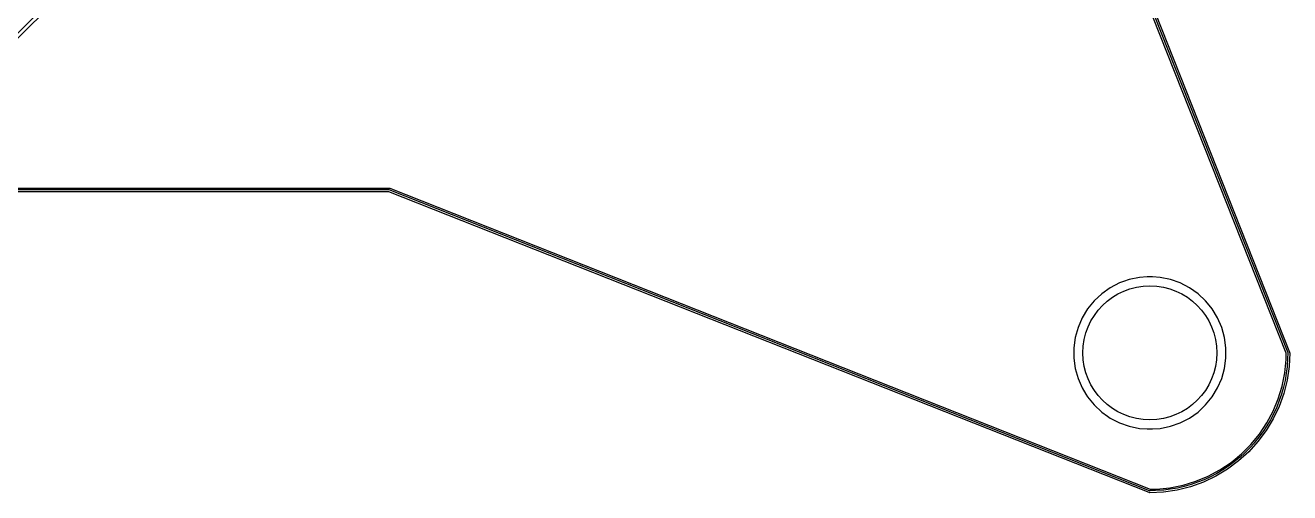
# Model space of a CAD drawing. Extents: x 103 to 225, y -154 to -79.
# Drawn here: x 189.77 to 224.68, y -153.91 to -141.01 of the extents above; entities that cross this region are included whole.
import ezdxf

# ---------------------------------------------------------------- set-up
doc = ezdxf.new("R2010")
doc.units = 0
doc.layers.add('BLACK', color=7, linetype='CONTINUOUS')

msp = doc.modelspace()

# ---------------------------------------------------------------- linework, layer by layer
at = {"layer": 'BLACK', "linetype": 'CONTINUOUS'}
for p, q in [((224.575, -150.06), (216.269, -129.068)), ((216.315, -129.051), (224.621, -150.04)), ((216.365, -129.04), (224.671, -150.032)), ((197.23, -133.55), (189.289, -141.492)), ((189.389, -141.534), (192.372, -138.55)), ((128.315, -145.5), (199.815, -145.5)), ((199.815, -145.549), (128.315, -145.549)), ((199.815, -145.5), (199.824, -145.504)), ((199.815, -145.55), (199.815, -145.549)), ((199.815, -145.549), (199.815, -145.549)), ((199.815, -145.549), (199.815, -145.549)), ((211.551, -150.194), (199.815, -145.55)), ((199.815, -145.55), (199.815, -145.55)), ((199.824, -145.504), (199.833, -145.504)), ((199.833, -145.504), (220.825, -153.81)), ((199.805, -145.6), (128.325, -145.6)), ((220.797, -153.906), (199.805, -145.6)), ((220.528, -147.964), (220.247, -148.023)), ((220.743, -147.95), (220.528, -147.964)), ((220.887, -147.95), (220.743, -147.95)), ((220.743, -147.95), (220.743, -147.95)), ((221.102, -147.964), (220.887, -147.95)), ((220.887, -147.95), (220.887, -147.95)), ((221.383, -148.023), (221.102, -147.964)), ((219.721, -148.251), (219.486, -148.417)), ((219.976, -148.119), (219.721, -148.251)), ((219.721, -148.251), (219.721, -148.251)), ((220.087, -148.079), (219.976, -148.119)), ((219.976, -148.119), (219.976, -148.119)), ((219.976, -148.119), (219.976, -148.119)), ((220.247, -148.023), (220.087, -148.079)), ((221.654, -148.119), (221.383, -148.023)), ((221.383, -148.023), (221.383, -148.023)), ((221.383, -148.023), (221.383, -148.023)), ((221.909, -148.251), (221.654, -148.119)), ((222.026, -148.334), (221.909, -148.251)), ((221.909, -148.251), (221.909, -148.251)), ((222.144, -148.417), (222.026, -148.334)), ((219.276, -148.613), (219.095, -148.836)), ((219.486, -148.417), (219.276, -148.613)), ((219.276, -148.613), (219.276, -148.613)), ((219.486, -148.417), (219.486, -148.417)), ((222.354, -148.613), (222.144, -148.417)), ((222.495, -148.786), (222.354, -148.613)), ((222.354, -148.613), (222.354, -148.613)), ((222.354, -148.613), (222.354, -148.613)), ((219.095, -148.836), (218.946, -149.081)), ((222.535, -148.836), (222.495, -148.786)), ((222.684, -149.081), (222.535, -148.836)), ((218.831, -149.345), (218.754, -149.622)), ((218.946, -149.081), (218.831, -149.345)), ((222.799, -149.345), (222.684, -149.081)), ((222.876, -149.622), (222.799, -149.345)), ((218.754, -149.622), (218.714, -149.906)), ((222.915, -149.906), (222.876, -149.622)), ((218.714, -149.906), (218.714, -150.194)), ((222.915, -150.194), (222.915, -149.906)), ((224.575, -150.235), (224.575, -150.06)), ((224.624, -150.061), (224.617, -150.203)), ((224.621, -150.04), (224.624, -150.061)), ((224.675, -150.05), (224.656, -150.428)), ((224.671, -150.032), (224.671, -150.039)), ((224.671, -150.039), (224.675, -150.05)), ((215.854, -151.896), (211.551, -150.194)), ((218.714, -150.194), (218.754, -150.478)), ((222.876, -150.478), (222.915, -150.194)), ((224.539, -150.602), (224.575, -150.235)), ((224.605, -150.432), (224.578, -150.613)), ((224.656, -150.428), (224.601, -150.803)), ((224.617, -150.203), (224.605, -150.43)), ((224.605, -150.43), (224.605, -150.432)), ((218.754, -150.478), (218.831, -150.755)), ((218.831, -150.755), (218.946, -151.019)), ((222.684, -151.019), (222.799, -150.755)), ((222.799, -150.755), (222.876, -150.478)), ((224.467, -150.965), (224.539, -150.602)), ((224.601, -150.803), (224.509, -151.17)), ((224.578, -150.613), (224.547, -150.812)), ((218.946, -151.019), (219.048, -151.188)), ((222.535, -151.264), (222.684, -151.019)), ((224.359, -151.318), (224.467, -150.965)), ((224.5, -150.997), (224.45, -151.186)), ((224.546, -150.814), (224.5, -150.997)), ((224.547, -150.812), (224.546, -150.814)), ((219.048, -151.188), (219.095, -151.264)), ((219.095, -151.264), (219.276, -151.487)), ((219.276, -151.487), (219.276, -151.487)), ((219.276, -151.487), (219.276, -151.487)), ((219.276, -151.487), (219.486, -151.683)), ((222.144, -151.683), (222.354, -151.487)), ((222.354, -151.487), (222.535, -151.264)), ((224.218, -151.66), (224.359, -151.318)), ((224.385, -151.367), (224.315, -151.548)), ((224.509, -151.17), (224.381, -151.527)), ((224.449, -151.188), (224.385, -151.367)), ((224.45, -151.186), (224.449, -151.188)), ((219.486, -151.683), (219.646, -151.796)), ((219.646, -151.796), (219.721, -151.849)), ((219.721, -151.849), (219.721, -151.849)), ((219.721, -151.849), (219.721, -151.849)), ((219.721, -151.849), (219.976, -151.981)), ((221.654, -151.981), (221.909, -151.849)), ((221.909, -151.849), (222.144, -151.683)), ((224.044, -151.985), (224.218, -151.66)), ((224.233, -151.723), (224.145, -151.895)), ((224.381, -151.527), (224.219, -151.87)), ((224.315, -151.55), (224.233, -151.723)), ((224.315, -151.548), (224.315, -151.55)), ((220.805, -153.856), (215.854, -151.896)), ((219.976, -151.981), (220.247, -152.077)), ((220.247, -152.077), (220.247, -152.077)), ((220.247, -152.077), (220.247, -152.077)), ((220.247, -152.077), (220.528, -152.136)), ((220.528, -152.136), (220.743, -152.15)), ((220.743, -152.15), (220.743, -152.15)), ((220.743, -152.15), (220.887, -152.15)), ((220.887, -152.15), (221.102, -152.136)), ((221.102, -152.136), (221.383, -152.077)), ((221.383, -152.077), (221.654, -151.981)), ((221.383, -152.077), (221.383, -152.077)), ((221.383, -152.077), (221.383, -152.077)), ((224.024, -152.195), (223.799, -152.499)), ((223.839, -152.293), (224.044, -151.985)), ((224.045, -152.062), (223.941, -152.223)), ((224.219, -151.87), (224.024, -152.195)), ((224.144, -151.896), (224.045, -152.062)), ((224.145, -151.895), (224.144, -151.896)), ((223.799, -152.499), (223.544, -152.779)), ((223.703, -152.529), (223.574, -152.672)), ((223.604, -152.578), (223.839, -152.293)), ((223.704, -152.528), (223.703, -152.529)), ((223.825, -152.379), (223.704, -152.528)), ((223.94, -152.224), (223.825, -152.379)), ((223.941, -152.223), (223.94, -152.224)), ((223.058, -153.074), (223.343, -152.839)), ((223.544, -152.779), (223.264, -153.034)), ((223.437, -152.809), (223.294, -152.938)), ((223.343, -152.839), (223.604, -152.578)), ((223.438, -152.808), (223.437, -152.809)), ((223.573, -152.673), (223.438, -152.808)), ((223.574, -152.672), (223.573, -152.673)), ((222.75, -153.279), (223.058, -153.074)), ((222.988, -153.176), (222.827, -153.28)), ((223.264, -153.034), (222.96, -153.259)), ((222.989, -153.175), (222.988, -153.176)), ((223.144, -153.06), (222.989, -153.175)), ((223.293, -152.939), (223.144, -153.06)), ((223.294, -152.938), (223.293, -152.939)), ((221.73, -153.702), (222.083, -153.594)), ((222.083, -153.594), (222.425, -153.453)), ((222.313, -153.55), (222.132, -153.62)), ((222.635, -153.454), (222.292, -153.616)), ((222.315, -153.55), (222.313, -153.55)), ((222.488, -153.468), (222.315, -153.55)), ((222.425, -153.453), (222.75, -153.279)), ((222.66, -153.38), (222.488, -153.468)), ((222.96, -153.259), (222.635, -153.454)), ((222.661, -153.379), (222.66, -153.38)), ((222.827, -153.28), (222.661, -153.379)), ((220.804, -153.906), (220.797, -153.906)), ((220.815, -153.91), (220.804, -153.906)), ((220.826, -153.859), (220.805, -153.856)), ((221.193, -153.891), (220.815, -153.91)), ((220.825, -153.81), (221, -153.81)), ((220.968, -153.852), (220.826, -153.859)), ((221.195, -153.84), (220.968, -153.852)), ((221, -153.81), (221.367, -153.774)), ((221.568, -153.836), (221.193, -153.891)), ((221.197, -153.84), (221.195, -153.84)), ((221.378, -153.813), (221.197, -153.84)), ((221.367, -153.774), (221.73, -153.702)), ((221.577, -153.782), (221.378, -153.813)), ((221.935, -153.744), (221.568, -153.836)), ((221.579, -153.781), (221.577, -153.782)), ((221.762, -153.735), (221.579, -153.781)), ((221.951, -153.685), (221.762, -153.735)), ((222.292, -153.616), (221.935, -153.744)), ((221.953, -153.684), (221.951, -153.685)), ((222.132, -153.62), (221.953, -153.684))]:
    msp.add_line(p, q, dxfattribs=at)
at = {"layer": 'BLACK'}
msp.add_circle((220.815, -150.05), 1.85, dxfattribs=at)

doc.saveas('drawing.dxf')
